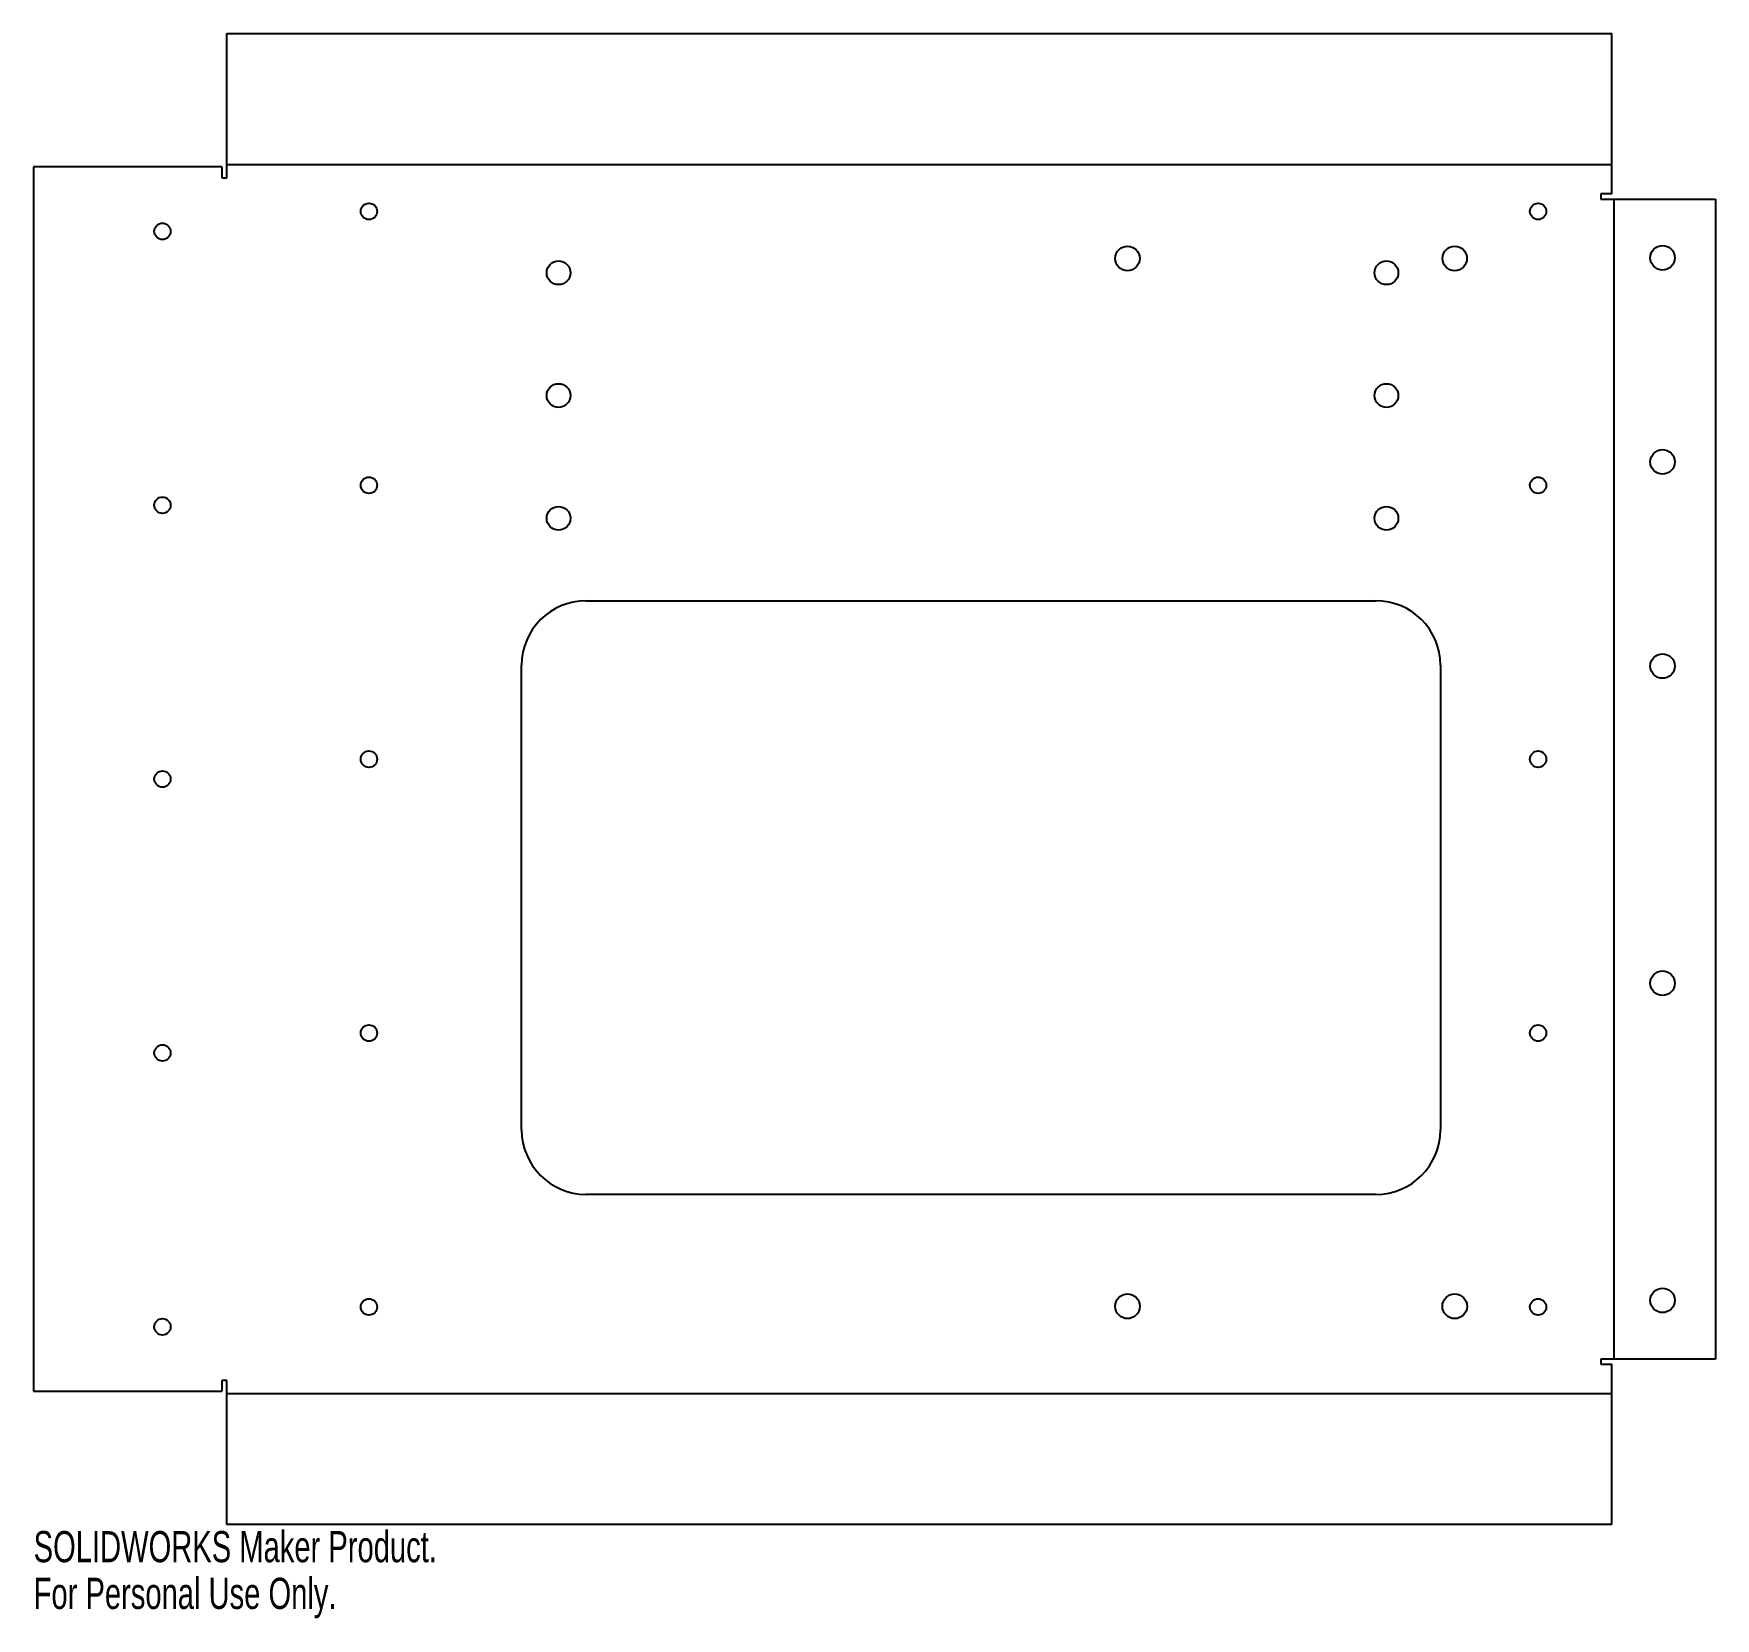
# Model space of a CAD drawing. Header units: millimetres. Extents: x -89 to 172, y -163 to 83.
import ezdxf

# ---------------------------------------------------------------- set-up
doc = ezdxf.new("R2010")
doc.units = ezdxf.units.MM
doc.layers.add('1', color=1, linetype='Continuous')
doc.styles.add('SLDTEXTSTYLE0', font='TXT', dxfattribs={"width": 0.7})

msp = doc.modelspace()

# ---------------------------------------------------------------- linework, layer by layer
for p, q in [((-59.09, 60.52), (-59.09, 82.89)), ((-59.09, 82.89), (155.91, 82.89)), ((155.91, 58.01), (155.91, 82.89)), ((-89.09, 62.21), (-89.09, -127.79)), ((-59.89, 62.21), (-89.09, 62.21)), ((-59.89, 62.21), (-59.89, 60.52)), ((-59.89, 60.52), (-59.09, 60.52)), ((155.91, 58.01), (154.22, 58.01)), ((154.22, 58.01), (154.22, 57.21)), ((154.22, 57.21), (171.98, 57.21)), ((171.98, 57.21), (171.98, -122.79)), ((-3.33, -5.12), (119.3, -5.12)), ((-13.33, -87.23), (-13.33, -15.12)), ((129.3, -15.12), (129.3, -87.23)), ((119.3, -97.23), (-3.33, -97.23)), ((171.98, -122.79), (154.22, -122.79)), ((154.22, -122.79), (154.22, -123.59)), ((154.22, -123.59), (155.91, -123.59)), ((155.91, -148.46), (155.91, -123.59)), ((-89.09, -127.79), (-59.89, -127.79)), ((-59.09, -126.1), (-59.89, -126.1)), ((-59.89, -126.1), (-59.89, -127.79)), ((-59.09, -148.46), (-59.09, -126.1)), ((155.91, -148.46), (-59.09, -148.46))]:
    msp.add_line(p, q)
for centre, radius in [((-37.04, 55.3), 1.27), ((144.47, 55.3), 1.27), ((-69.09, 52.21), 1.27), ((80.72, 48), 1.9), ((131.52, 48), 1.9), ((163.78, 48.1), 1.9), ((-7.6, 45.78), 1.84), ((120.92, 45.78), 1.84), ((-7.6, 26.73), 1.84), ((120.92, 26.73), 1.84), ((163.78, 16.43), 1.9), ((-37.04, 12.8), 1.27), ((144.47, 12.8), 1.27), ((-69.09, 9.71), 1.27), ((-7.6, 7.68), 1.84), ((120.92, 7.68), 1.84), ((163.78, -15.25), 1.9), ((-37.04, -29.7), 1.27), ((144.47, -29.7), 1.27), ((-69.09, -32.79), 1.27), ((163.78, -64.47), 1.9), ((-37.04, -72.2), 1.27), ((144.47, -72.2), 1.27), ((-69.09, -75.29), 1.27), ((163.78, -113.68), 1.9), ((-37.04, -114.7), 1.27), ((80.72, -114.6), 1.91), ((131.52, -114.6), 1.91), ((144.47, -114.7), 1.27), ((-69.09, -117.79), 1.27)]:
    msp.add_circle(centre, radius)
for centre, start, end in [((-3.33, -15.12), 90, 180), ((119.3, -15.12), 0, 90), ((-3.33, -87.23), 180, 270), ((119.3, -87.23), 270, 0)]:
    msp.add_arc(centre, 10, start, end)
at = {"layer": '1'}
for p, q in [((155.91, 62.55), (-59.09, 62.55)), ((156.25, -122.79), (156.25, 57.21)), ((-59.09, -128.13), (155.91, -128.13))]:
    msp.add_line(p, q, dxfattribs=at)

# ---------------------------------------------------------------- texts
at = {"color": 7, "linetype": 'Continuous', "char_height": 4.8336, "attachment_point": 1, "style": 'SLDTEXTSTYLE0'}
for s, insert in [('SOLIDWORKS Maker Product.', (-89.09, -149.48)), ('For Personal Use Only.', (-89.09, -156.73))]:
    msp.add_mtext(s, dxfattribs=dict(at, insert=insert))

doc.saveas('drawing.dxf')
